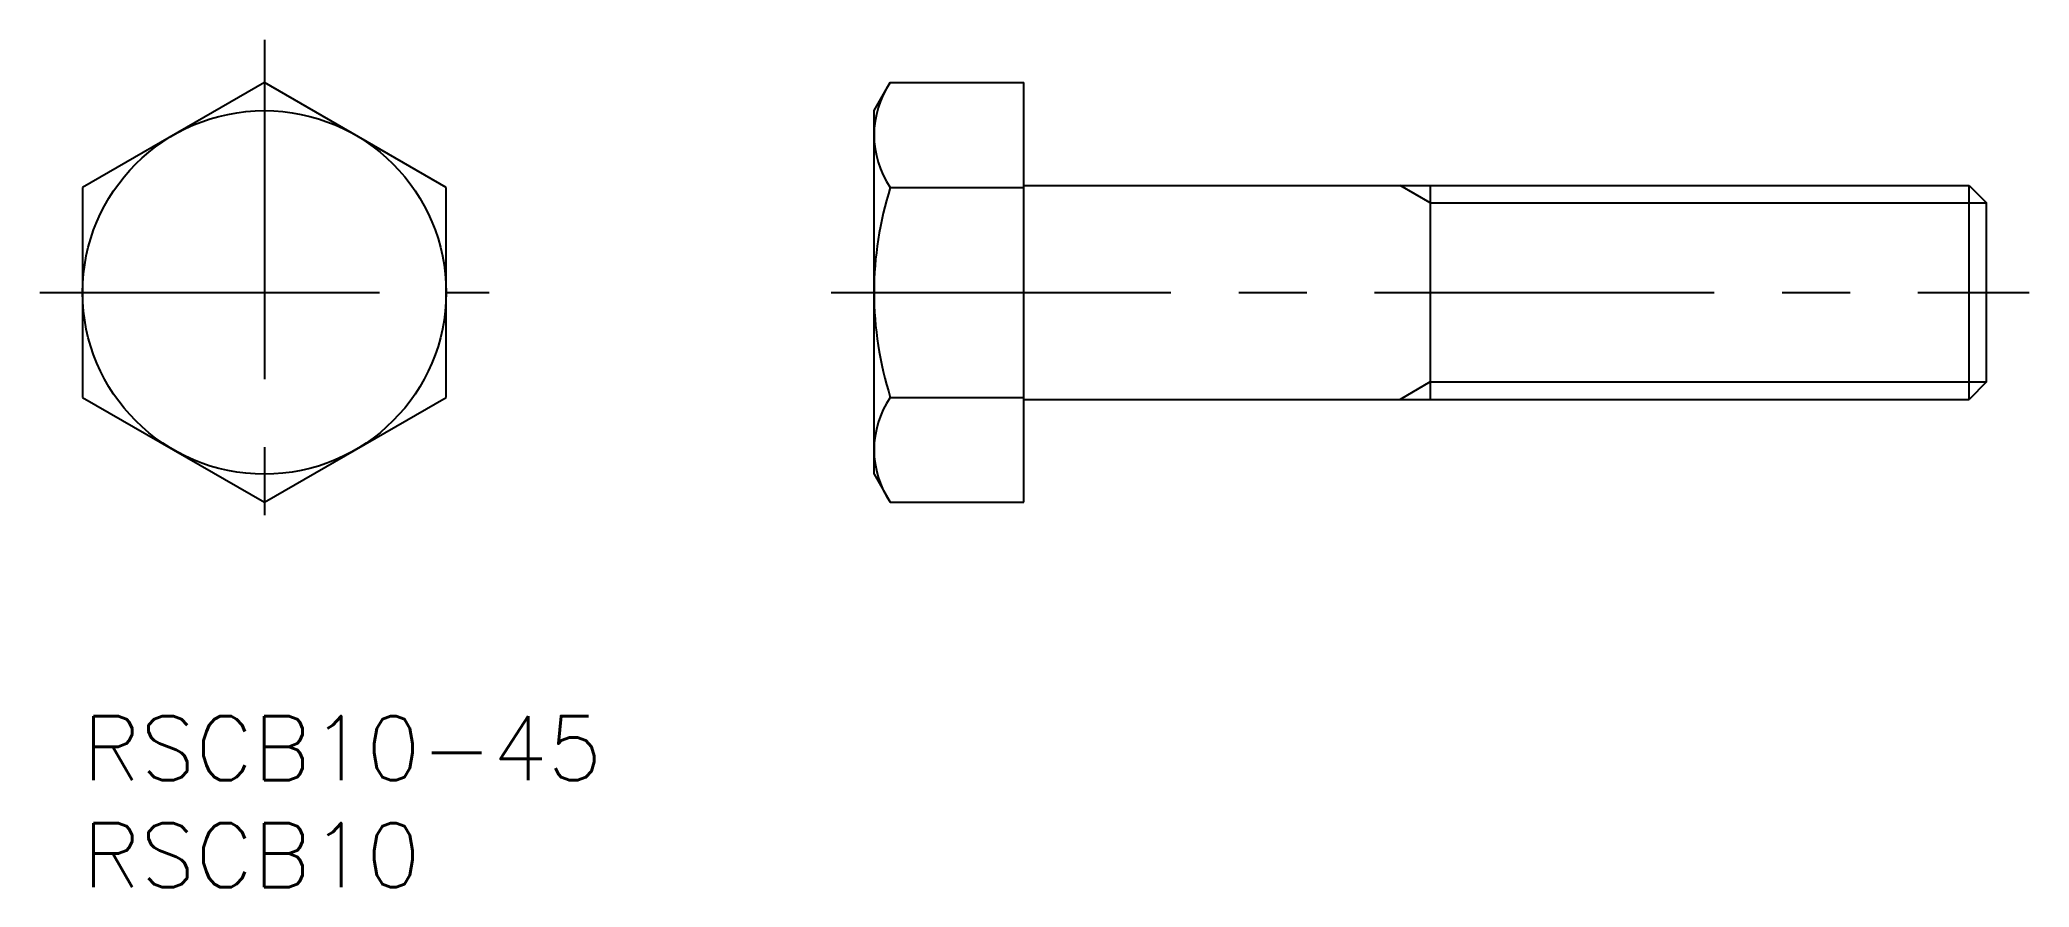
# Model space of a CAD drawing. Extents: x -2 to 91, y -8 to 31.6.
import ezdxf

# ---------------------------------------------------------------- set-up
doc = ezdxf.new("R2010")
doc.units = 0
doc.header["$LTSCALE"] = 0.5
doc.linetypes.add('CENTER', pattern=[50.8, 31.75, -6.35, 6.35, -6.35])
for name, color, linetype in [('MSM_CENTER', 1, 'CENTER'), ('MSM_CONTINUOUS', 7, 'CONTINUOUS'), ('MSM_NARROW', 5, 'CONTINUOUS'), ('MSM_PART_NUMBER', 7, 'CONTINUOUS')]:
    doc.layers.add(name, color=color, linetype=linetype)
doc.styles.get("Standard").update_dxf_attribs({"font": 'txt.shx', "height": 3, "bigfont": 'bigfont.shx'})

# ---------------------------------------------------------------- blocks, each defined once
blk = doc.blocks.new('*U2')
at = {"layer": 'MSM_PART_NUMBER'}
blk.add_text('RSCB10-45', height=3, dxfattribs=at).set_placement((0, -3))
blk = doc.blocks.new('*U3')
at = {"layer": 'MSM_PART_NUMBER'}
blk.add_text('RSCB10', height=3, dxfattribs=at).set_placement((0, -8))

msp = doc.modelspace()

# ---------------------------------------------------------------- linework, layer by layer
at = {"layer": 'MSM_CENTER'}
for p, q in [((8.5, 31.63), (8.5, 8)), ((-2, 19.815), (19, 19.815)), ((35, 19.815), (91, 19.815))]:
    msp.add_line(p, q, dxfattribs=at)
at = {"layer": 'MSM_CONTINUOUS'}
for p, q in [((8.5, 29.63), (0, 24.722)), ((17, 24.722), (8.5, 29.63)), ((37, 28.315), (37.759, 29.63)), ((37.759, 29.63), (44, 29.63)), ((44, 10), (44, 29.63)), ((37, 11.315), (37, 28.315)), ((0, 24.722), (0, 14.907)), ((17, 14.907), (17, 24.722)), ((37.759, 24.722), (44, 24.722)), ((44, 24.815), (88.188, 24.815)), ((63, 24.815), (63, 14.815)), ((88.188, 14.815), (88.188, 24.815)), ((88.188, 24.815), (89, 24.003)), ((89, 15.627), (89, 24.003)), ((0, 14.907), (8.5, 10)), ((8.5, 10), (17, 14.907)), ((37.759, 14.907), (44, 14.907)), ((89, 15.627), (88.188, 14.815)), ((44, 14.815), (88.188, 14.815)), ((37, 11.315), (37.759, 10)), ((37.759, 10), (44, 10))]:
    msp.add_line(p, q, dxfattribs=at)
msp.add_circle((8.5, 19.815), 8.5, dxfattribs=at)
for centre, radius, start, end in [((41.345, 27.176), 4.345, 145.61565, 214.38436), ((53.241, 19.815), 16.241, 162.41203, 197.58797), ((41.345, 12.454), 4.345, 145.61564, 214.38435)]:
    msp.add_arc(centre, radius, start, end, dxfattribs=at)
at = {"layer": 'MSM_NARROW'}
for p, q in [((63, 24.003), (61.594, 24.815)), ((63, 24.003), (89, 24.003)), ((63, 15.627), (61.594, 14.815)), ((63, 15.627), (89, 15.627))]:
    msp.add_line(p, q, dxfattribs=at)

# ---------------------------------------------------------------- block references
at = {"layer": 'MSM_CONTINUOUS'}
for name in ['*U2', '*U3']:
    msp.add_blockref(name, (0, 0), dxfattribs=at)

doc.saveas('drawing.dxf')
